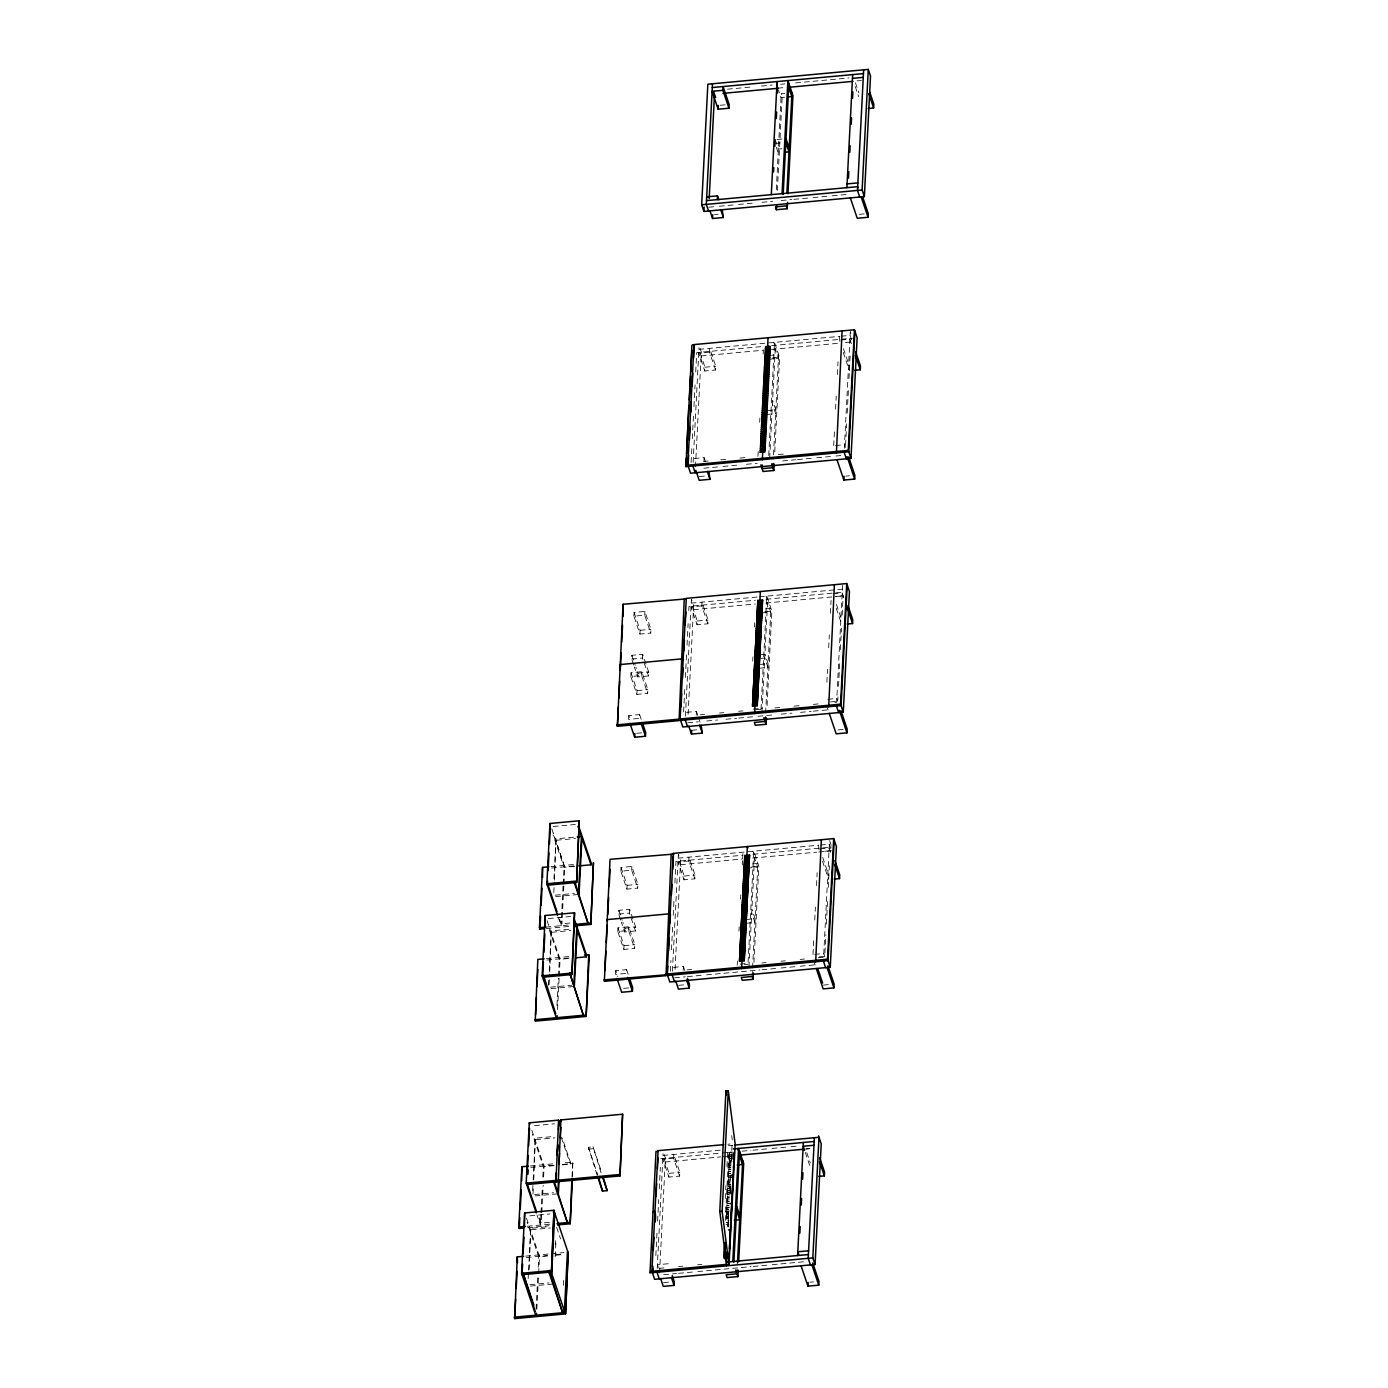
<?xml version="1.0" encoding="UTF-8"?>
<svg xmlns="http://www.w3.org/2000/svg" width="1388" height="1388" viewBox="0 0 1388 1388"><rect width="100%" height="100%" fill="white"/><g stroke="black" fill="none" stroke-linecap="round" stroke-linejoin="round"><path stroke-width="0.75" stroke-dasharray="5 3.75" d="M528.151 1278.591L528.481 1272.31M528.585 1270.211L530.719 1228.328L549.804 1226.576M532.645 1190.54L533.079 1182.16M533.183 1180.06L535.334 1138.195L554.419 1136.425M529.175 1269.534L530.719 1228.328M533.027 1194.044L533.339 1187.764M533.773 1179.384L535.334 1138.195M548.503 985.307L548.833 979.026M549.266 970.646L551.296 930.862L570.381 929.11M553.968 878.621L555.998 838.838L575.083 837.068M549.093 984.63L549.631 974.15M549.735 972.068L551.296 930.862M553.795 892.605L554.332 882.126M554.437 880.027L555.998 838.838M536.08 1309.127L537.798 1275.624M538.232 1267.244L538.856 1254.891M540.904 1214.795L540.383 1225.049L536.948 1214.934M541.008 1212.696L542.292 1187.573M542.829 1177.093L543.454 1164.74M536.861 1309.058L538.561 1275.555M538.665 1273.455L539.533 1256.695L525.826 1216.2M541.667 1214.726L541.251 1223.088L538.509 1215.003M541.788 1212.626L543.176 1185.404M543.593 1177.024L544.131 1166.562L531.118 1128.08M556.97 1005.38L558.358 978.158M558.479 976.059L559.416 957.425M563.06 886.134L561.047 925.709L558.306 917.607M563.181 884.035L564.118 865.401L553.153 832.991M557.525 1009.492L559.138 978.089M559.243 975.99L560.093 959.229L547.08 920.765M563.84 886.065L561.914 923.749L559.85 917.676M563.944 883.965L564.795 867.205L551.782 828.74M555.217 1244.828L555.426 1240.646M555.148 1256.713L556.015 1239.952M563.424 1285.444L563.875 1276.839M562.296 1164.879L570.364 1164.133L570.451 1162.259L562.227 1137.952M571.995 1177.111L572.776 1162.051L562.157 1163.023M572.585 1176.382L572.776 1162.051M597.1 1175.098L588.408 1147.269L593.04 1146.852L601.819 1172.791M601.056 1172.687L593.04 1146.852M615.769 970.628L615.578 974.393L626.387 973.404L626.578 969.622L615.769 970.628L617.799 976.597M617.781 931.522L617.972 927.757L628.764 926.75L634.819 944.655L634.628 948.42L623.837 949.409L617.781 931.522L628.573 930.533L634.628 948.42M620.679 920.053L618.666 914.085L618.857 910.32L629.649 909.331L635.721 927.219L635.513 930.984L624.721 931.99L621.356 922.048M620.852 871.213L621.043 867.448L631.852 866.459L637.907 884.347L637.717 888.112L626.908 889.118L620.852 871.213L631.661 870.224L637.717 888.112M628.799 715.583L628.608 719.366L639.417 718.359L639.608 714.594L628.799 715.583L630.152 719.574M630.811 676.494L631.002 672.712L641.794 671.723L647.849 689.61L647.658 693.393L636.866 694.382L630.811 676.494L641.603 675.488L647.658 693.393M633.709 665.026L631.696 659.057L631.887 655.292L642.679 654.286L648.734 672.191L648.543 675.956L637.751 676.945L634.385 667.003M633.882 616.185L634.073 612.42L644.882 611.414L650.937 629.319L650.746 633.084L639.937 634.073L633.882 616.185L644.691 615.179L650.746 633.084M623.837 949.409L624.027 945.644L617.972 927.757M624.721 931.99L624.912 928.225L622.9 922.257M626.908 889.118L627.098 885.336L621.043 867.448M636.866 694.382L637.057 690.617L631.002 672.712M637.751 676.945L637.942 673.18L635.93 667.212M639.937 634.073L640.128 630.308L634.073 612.42M628.573 930.533L628.764 926.75M635.513 930.984L629.458 913.096L629.649 909.331M631.661 870.224L631.852 866.459M641.603 675.488L641.794 671.723M648.543 675.956L642.488 658.051L642.679 654.286M644.691 615.179L644.882 611.414M691.085 462.43L691.866 447.352M692.3 438.729L693.514 415.047M693.948 406.424L695.058 384.892M695.718 371.967L696.707 352.587L763.088 346.462M693.133 462.412L698.979 347.729M695.475 466.836L701.322 352.153L699.101 345.56M655.83 1255.602L657.149 1229.751M657.6 1221.145L658.693 1199.596M659.248 1188.839L660.341 1167.291M670.369 971.236L670.907 960.479M671.462 949.704L672.781 923.853M673.215 915.247L674.1 898.019M674.88 882.942L675.973 861.41L742.354 855.268M683.607 711.905L684.926 686.054M685.377 677.431L686.574 653.748M687.025 645.125L688.118 623.594M688.778 610.668L689.003 606.365L755.384 600.241M657.218 1268.511L663.065 1153.81M672.399 971.218L678.368 854.383L680.606 860.976L674.984 970.819M685.429 716.191L691.398 599.338L693.636 605.931L688.014 715.774M715.566 370.006L709.511 352.118L709.702 348.336L715.757 366.241L715.566 370.006L704.774 370.995L704.965 367.23L698.91 349.342L839.445 336.364M659.56 1272.935L665.407 1158.251L663.186 1151.658M703.924 461.406L704.115 457.641L693.323 458.63M679.652 1176.104L673.596 1158.199L673.787 1154.434L679.842 1172.34L679.652 1176.104L668.86 1177.093L669.051 1173.328L662.996 1155.441L720.736 1150.097M694.833 878.812L688.778 860.924L688.969 857.159L695.041 875.047L694.833 878.812L684.041 879.819L684.232 876.054L678.177 858.148L818.712 845.188M707.863 623.785L701.808 605.879L701.998 602.114L708.054 620.02L707.863 623.785L697.071 624.774L697.262 621.009L691.207 603.121L757.484 596.996M683.191 970.229L683.399 966.464L672.59 967.453M696.221 715.184L696.429 711.419L685.62 712.408M757.917 456.426L758.247 450.024M759.67 422.299L759.878 418.031M763.157 354.027L763.365 349.759M776.308 189.809L781.218 93.811L784.81 93.482M725.282 1198.521L725.924 1185.716M726.913 1166.527L727.676 1151.589M737.202 965.25L737.41 960.982M738.937 931.105L739.162 926.837M740.567 899.112L740.793 894.844M742.32 864.967L742.528 860.699M742.649 858.565L742.979 852.18M752.73 661.139L752.955 656.871M754.465 627.012L754.69 622.744M777.384 190.503L782.173 96.64L781.218 93.811M725.247 1220.555L728.735 1152.283L732.344 1151.953M729.654 1152.717L732.153 1152.717L731.823 1159.327L731.962 1152.734L729.654 1152.717L726.202 1220.555L728.683 1220.572L728.422 1227.096M728.596 1218.699L726.375 1218.907L729.741 1152.942M727.798 1226.94L728.7 1209.052L726.774 1209.243L728.787 1209.312M730.435 1175.115L729.55 1194.235L727.538 1194.166L729.463 1193.992M731.25 1159.101L732.135 1143.851L727.902 1144.233M730.175 1186.653L729.949 1193.264L730.435 1182.888L728.127 1182.871L730.123 1182.784M728.579 1226.957L728.665 1223.99M730.348 1194.148L730.418 1190.314M732.049 1159.101L732.118 1156.152M768.726 455.438L774.504 342.368L779.605 357.427L774.591 455.559M769.681 458.266L775.458 345.178M778.321 360.325L778.512 356.56M773.515 454.882L778.633 354.599L771.45 355.276M748.097 962.11L753.771 851.174L758.872 866.251L753.962 962.248M761.023 709.216L766.801 596.146L771.902 611.206L766.991 707.203M748.947 967.072L754.725 854.002M761.977 712.027L767.755 598.957M752.14 976.493L752.47 970.091M752.574 967.957L757.917 863.423L750.717 864.082M765.17 721.448L765.499 715.046M765.603 712.912L770.947 608.378L765.551 608.881M833.702 445.687L834.587 428.458M835.576 409.078L836.235 396.153M837.346 374.604L838.005 361.695M839.289 336.382L840.052 342.975M812.986 954.493L813.75 939.416M814.739 920.036L815.398 907.11M816.508 885.579L817.168 872.653M818.556 845.188L819.319 851.798M826.884 682.237L827.543 669.311M828.653 647.78L829.313 634.854M830.406 613.305L831.065 600.397M844.32 448.463L850.289 331.611L851.954 336.555M845.57 445.357L846.68 423.826M847.218 413.051L848.432 389.369M848.988 378.594L850.202 354.894M842.585 585.389L836.617 702.241L831.221 702.727M819.336 956.818L824.732 956.332L825.843 934.783M826.381 924.026L827.595 900.326M828.254 887.4L829.365 865.869M830.562 701.946L837.762 701.287L837.988 696.984M838.526 686.21L839.74 662.527M840.399 649.601L841.51 628.07M842.169 615.144L843.158 595.764L835.958 596.424M730.314 1179.019L728.388 1179.332M728.232 1218.456L726.375 1218.907M728.422 1214.639L726.479 1214.899L728.648 1214.899M727.867 1226.072L728.7 1216.808L726.392 1216.79L728.388 1216.842M728.006 1224.372L725.993 1224.32M731.476 1156.534L729.463 1156.482L731.719 1156.499M731.91 1158.373L729.446 1158.598M730.331 1188.527L727.833 1188.51L729.845 1188.44M727.486 89.196L753.025 86.837M761.544 86.056L772.196 85.067M780.715 84.286L784.966 83.887M795.619 82.898L848.918 77.988M777.835 88.155L785.035 87.496M857.021 80.851L861.445 80.573M784.619 97.247L781.028 97.576L778.477 90.047M720.129 105.28L725.542 104.777M777.002 139.511L782.398 139.008M775.007 143.45L782.207 142.773M781.999 148.759L778.39 149.089L775.84 141.559M708.73 207.211L717.249 206.43M719.383 206.222L736.542 204.643M738.537 204.452L753.563 203.082M761.96 202.301L772.717 201.312M781.132 200.531L791.854 199.542M793.901 199.352L810.991 197.773M813.073 197.582L830.145 196.003M832.245 195.812L849.283 194.233M714.542 214.585L718.151 214.238M859.241 214.342L864.637 213.839M841.093 336.208L850.098 335.393L852.163 341.5M771.589 345.681L852.51 338.204M709.511 352.118L698.719 353.107L704.774 370.995M840.902 339.991L849.89 339.158L852.128 345.751M701.131 355.935L762.984 350.227M771.398 349.446L837.432 343.357M845.448 342.472L852.319 341.986M772.405 358.087L779.605 357.427M767.651 359.371L778.442 358.382L775.267 348.961M704.965 367.23L715.757 366.241M766.818 410.709L775.823 409.876L772.63 400.473M766.627 414.492L775.632 413.659L772.439 404.238M835.507 445.513L844.511 444.681L845.466 447.509M703.768 461.423L708.036 461.024M720.806 459.844L727.191 459.272M739.978 458.092L746.362 457.502M778.304 454.553L784.688 453.963M703.872 468.207L721.049 466.628M723.044 466.437L738.069 465.067M746.466 464.286L757.206 463.297M782.659 460.937L795.498 459.758M797.562 459.567L814.635 457.988M816.734 457.797L833.789 456.218M835.906 456.027L842.29 455.438M699.379 476.535L706.579 475.876M845.865 476.119L849.473 475.789M759.34 596.823L842.395 589.171M766.02 599.252L842.69 592.19M701.808 605.879L691.016 606.886L697.071 624.774M833.199 593.769L842.204 592.936L844.425 599.529M693.445 609.714L755.28 604.006M765.829 603.034L842.499 595.955M764.701 611.865L771.902 611.206M761.752 612.976L770.756 612.16L767.564 602.739M697.262 621.009L708.054 620.02M640.128 630.308L650.937 629.319M631.696 659.057L642.488 658.051M761.335 654.581L764.927 654.251L768.119 663.655L757.327 664.661M761.144 658.346L764.736 658.016L767.928 667.437L758.924 668.27M637.942 673.18L648.734 672.191M637.057 690.617L647.849 689.61M827.803 699.292L836.808 698.459L837.762 701.287M753.164 709.095L762.168 708.262M700.333 714.803L704.601 714.421M719.505 713.033L723.755 712.651M738.659 711.281L742.927 710.882M755.697 709.702L762.081 709.112M774.868 707.932L781.253 707.342M794.023 706.162L800.408 705.572M813.195 704.393L819.579 703.803M687.667 722.784L698.303 721.795M706.822 721.014L717.596 720.008M725.993 719.244L736.75 718.255M738.763 718.064L755.887 716.486M757.935 716.295L772.908 714.907M781.357 714.126L792.045 713.137M800.512 712.356L811.199 711.385M813.299 711.177L830.336 709.615M636.658 733.315L645.663 732.482M691.675 730.314L697.071 729.81M838.161 729.897L843.574 729.411M553.118 826.519L575.309 824.472M556.467 840.243L575.569 838.491M551.019 866.615L574.511 864.446M551.487 868.021L574.823 865.869M574.892 866.286L564.031 867.274L553.066 834.882M820.36 845.032L829.365 844.199L831.03 849.144M753.007 854.297L831.794 847.027M688.778 860.924L677.986 861.913L684.041 879.819M820.169 848.797L829.174 847.964L831.395 854.557M824.732 851.295L830.128 850.792M680.415 864.741L742.25 859.033M752.799 858.062L816.699 852.163M818.816 851.972L831.603 850.792M751.671 866.91L758.872 866.251M746.918 868.177L757.727 867.188L754.534 857.767M684.232 876.054L695.041 875.047M627.098 885.336L637.907 884.347M555.217 895.173L574.32 893.421M555.703 896.596L579.039 894.445M548.416 918.561L570.607 916.496M618.666 914.085L629.458 913.096M569.982 923.003L561.134 923.818L559.086 917.746M545.814 927.115L571.422 924.738M546.282 928.52L571.735 926.178M551.765 932.285L570.867 930.515M624.912 928.225L635.721 927.219M746.085 919.533L755.089 918.7L751.897 909.279M745.894 923.298L754.899 922.465L751.706 913.044M624.027 945.644L634.819 944.655M546.317 958.64L569.809 956.471M546.785 960.045L570.121 957.894M568.16 958.501L559.329 959.316L548.364 926.906M814.773 954.337L823.778 953.504L824.732 956.332M740.151 964.14L747.351 963.463M687.303 969.848L691.571 969.449M744.402 964.573L747.993 964.244M761.839 962.977L766.089 962.578M780.993 961.207L785.261 960.808M800.165 959.438L804.415 959.039M818.191 957.772L823.587 957.269L829.556 840.434L831.221 845.379M550.516 987.198L571.735 985.254M551.001 988.62L574.337 986.469M674.637 977.811L685.273 976.84M687.407 976.631L704.566 975.053M706.579 974.862L759.878 969.952M761.943 969.761L779.015 968.182M781.097 967.991L798.169 966.412M800.269 966.221L817.306 964.643M623.628 988.36L630.829 987.683M678.645 985.341L685.846 984.682M823.344 985.116L828.74 984.613M534.467 1125.685L554.627 1123.829M535.803 1139.6L554.888 1137.848M588.321 1149.16L592.936 1148.726M728.37 1145.655L732.604 1145.256M530.337 1165.955L553.847 1163.786M530.823 1167.377L554.159 1165.209M562.643 1164.428L573.244 1163.456M554.228 1165.625L543.367 1166.631L532.402 1134.239M660.792 1158.685L720.771 1153.15M722.905 1152.942L731.424 1152.161M742.077 1151.19L750.839 1150.374M752.955 1150.184L769.941 1148.605M772.058 1148.414L789.026 1146.852M791.056 1146.661L799.627 1145.863M673.596 1158.199L662.805 1159.206L668.86 1177.093M729.567 1154.59L732.066 1154.608M732.153 1155.718L728.544 1156.048L730.452 1161.704M805.942 1148.9L809.534 1148.57M665.216 1162.034L720.684 1156.915M722.714 1156.725L731.32 1155.926M805.769 1149.056L810.019 1148.657M729.377 1158.373L731.372 1158.286M731.198 1160.073L729.273 1160.247L731.285 1160.316M731.112 1161.964L729.186 1162.138L731.181 1162.19M731.008 1163.838L729.082 1164.012L731.094 1164.081M730.921 1165.729L728.978 1165.903L730.99 1165.955M669.051 1173.328L679.842 1172.34M730.817 1167.603L728.891 1167.794L730.903 1167.846M730.73 1169.494L728.787 1169.668L730.799 1169.737M730.626 1171.385L728.7 1171.559L730.713 1171.611M730.522 1173.259L728.596 1173.45L730.609 1173.502M730.504 1175.376L728.579 1175.567M534.554 1194.53L553.656 1192.76M535.039 1195.936L558.375 1193.784M730.522 1181.015L728.214 1180.98L730.227 1181.032M730.522 1184.762L728.023 1184.745L730.036 1184.814M730.418 1186.653L727.919 1186.636L729.932 1186.688M730.227 1190.418L727.728 1190.401L730.539 1190.384M730.14 1192.292L727.642 1192.292L729.949 1192.309M729.446 1196.109L727.52 1196.283M529.852 1215.836L550.03 1213.962M729.273 1197.757L727.347 1197.948L729.359 1198M729.255 1199.874L727.329 1200.065M729.082 1201.54L727.156 1201.713L729.168 1201.765M728.995 1203.413L727.069 1203.587L729.064 1203.656M728.891 1205.305L726.965 1205.478L728.978 1205.53M549.318 1222.36L540.47 1223.175L537.729 1215.073M728.804 1207.178L726.948 1207.595M729.515 1207.23L725.924 1207.56L728.474 1215.09M527.266 1226.263L550.758 1224.095M527.735 1227.669L548.954 1225.725M729.325 1210.995L725.716 1211.325L728.908 1220.746M531.205 1229.751L550.29 1227.981M726.098 1222.446L728.735 1222.394L726.184 1222.672M525.74 1256.105L549.232 1253.937M551.192 1253.746L563.927 1252.583M526.226 1257.511L547.427 1255.55M555.911 1254.769L564.396 1253.989M547.601 1255.966L538.752 1256.782L527.11 1222.342M555.668 1255.22L563.736 1254.474M668.201 1263.739L657.409 1264.728L658.745 1268.719M659.022 1268.337L666.205 1267.678M678.506 1266.533L682.775 1266.151M697.678 1264.763L701.929 1264.381M529.956 1284.663L549.041 1282.911M530.424 1286.086L553.76 1283.935M663.707 1274.705L676.476 1273.525M678.611 1273.334L695.77 1271.738M697.782 1271.564L751.082 1266.637M753.146 1266.446L770.219 1264.867M772.301 1264.676L806.376 1261.536M663.464 1282.633L668.86 1282.13M809.95 1282.217L813.559 1281.887M855.424 82.76L858.877 92.961M855.234 86.524L858.686 96.726M776.291 147.215L778.2 152.853M843.436 348.631L849.647 366.987M843.245 352.396L849.456 370.769M773.723 342.437L774.678 345.248M836.426 604.439L841.267 618.736M836.235 608.222L841.753 624.531M826.502 705.278L828.584 711.385M766.02 596.215L766.974 599.026M704.115 457.641L705.468 461.614M822.702 857.437L828.931 875.811M822.511 861.202L828.74 879.576M813.472 960.305L815.554 966.43M752.99 851.243L753.962 854.071M696.429 711.419L697.765 715.393M698.442 717.388L700.454 723.356M806.827 1152.682L810.28 1162.884M805.266 1152.37L810.089 1166.649M631.887 655.292L635.253 665.234M639.608 714.594L641.62 720.563M683.399 966.464L684.735 970.438M728.735 1152.283L731.927 1161.704M728.683 1211.186L726.757 1211.36M618.857 910.32L622.223 920.261M626.578 969.622L628.591 975.591M588.408 1147.269L597.864 1175.22M561.255 1137.258L570.364 1164.133M556.657 1227.391L560.561 1238.911M731.719 1135.644L732.274 1139.912M730.348 1176.955L728.405 1177.215L730.383 1176.885M728.527 1212.748L726.583 1213.008L728.561 1212.696"/><path stroke-width="1.5" d="M565.558 1313.898L568.16 1252.184L565.558 1313.898L514.653 1318.6L517.256 1256.886L523.623 1256.296M523.502 1228.068L519.251 1228.449L518.782 1227.044L521.853 1166.735L528.221 1166.146M514.653 1318.6L515.642 1299.22M516.197 1288.446L517.082 1271.217M517.516 1262.612L517.256 1256.886M519.251 1228.449L519.806 1217.692M520.257 1209.069L521.246 1189.69M521.68 1181.084L521.853 1166.735M536.636 1313.239L535.768 1315.199L521.593 1273.282L524.664 1212.973L553.986 1210.267L551.504 1272.9L564.43 1311.07L562.105 1311.296L549.162 1272.917L551.504 1272.9M536.271 1212.904L526.191 1183.131L529.279 1122.84L558.583 1120.133L558.844 1125.859M584.487 955.118L588.738 954.718L589.206 956.141L586.135 1016.432L535.23 1021.134L537.833 959.42L544.183 958.83M544.165 928.711L539.932 929.11L539.446 927.687L542.534 867.396L548.885 866.806M522.617 1263.93L522.062 1274.687L551.383 1271.998L553.986 1210.267M523.12 1253.971L523.987 1237.211M524.49 1227.304L524.664 1212.973M526.763 1182.663L526.677 1184.554L620.002 1175.931L622.605 1114.217L560.891 1119.925L558.288 1181.639M527.197 1174.3L528.151 1155.441M528.654 1145.794L529.539 1128.218M535.56 1014.68L536.427 997.452M536.983 986.677L537.867 969.449M539.932 929.11L540.591 916.184M541.129 905.41L542.014 888.181M542.569 877.424L542.534 867.396M527.961 1174.213L528.186 1170.032M557.213 1015.773L556.345 1017.734L542.153 975.816L545.241 915.507L574.545 912.801L571.943 974.532L542.639 977.221L543.402 962.162M557.612 915.577L546.855 883.792L549.943 823.483L579.247 820.776L576.645 882.49L547.34 885.197L547.549 880.894M543.905 952.307L544.842 934.159M545.276 925.536L545.241 915.507M548.069 870.762L548.989 852.891M549.422 844.286L550.325 826.78M549.162 1270.315L562.765 1312.701L562.869 1310.81M556.414 1173.224L555.981 1181.847L558.583 1120.133M556.258 1172.721L555.807 1181.344L558.132 1181.136M557.126 1155.493L557.681 1144.736M558.444 1129.659L558.861 1120.845L561.203 1120.827M557.525 1151.693L557.855 1145.239M554.749 1213.095L551.678 1273.403L549.353 1273.611M559 1163.89L559.555 1153.133M560.318 1138.056L560.873 1127.282M557.889 1192.379L558.531 1179.817M558.375 1193.784L559.017 1181.223M571.943 974.532L574.545 912.801M576.645 882.49L579.247 820.776M573.851 985.046L576.749 928.52M578.553 893.022L581.451 836.496L577.2 836.877M574.337 986.469L577.217 929.925M579.039 894.445L581.919 837.901M564.43 1311.07L567.501 1250.779L554.575 1212.591L553.187 1212.002M557.438 1224.927L570.173 1223.765L571.891 1179.28M570.173 1223.765L572.481 1178.533M576.246 957.755L586.326 956.818L586.43 954.927L574.077 918.492M578.917 865.904L591.028 864.793L591.115 862.902L578.779 826.45M586.135 1016.432L588.738 954.718M590.837 924.408L593.439 862.694L590.837 924.408L575.985 925.779M671.185 854.314L666.067 975.643L604.353 981.333L610.043 859.311L673.51 854.106M684.249 598.905L679.096 720.598L617.382 726.288L623.073 604.266L686.435 598.887M604.908 970.559L605.897 951.179M606.33 942.556L607.215 925.328M607.771 914.571L608.638 897.342M609.193 886.568L610.078 869.339M617.382 726.288L618.371 706.908M618.805 698.303L619.69 681.057M620.245 670.3L621.13 653.071M621.668 642.297L622.553 625.068M622.986 616.446L623.073 604.266M603.173 1176.781L607.129 1190.644L602.496 1191.078L598.54 1177.215M642.974 724.536L645.663 732.482L645.472 736.265L634.663 737.254L634.871 733.489M620.002 1175.931L622.605 1114.217M616.931 978.366L621.651 992.281L632.442 991.292L632.633 987.527L629.267 977.586M854.904 331.194L848.745 451.794L685.932 466.611L691.901 345.317L692.838 344.692L694.226 345.282L693.566 358.208M685.932 466.611L686.366 458.005M686.592 453.703L688.812 405.626L691.155 405.591M689.333 399.848L690.547 376.165M690.773 371.845L691.866 350.314M687.823 465.188L693.983 344.588L854.435 329.771L857.142 337.787L850.983 458.387L690.547 473.204L687.823 465.188L848.276 450.389L850.983 458.387M688.621 455.125L688.066 465.9L685.759 466.108M689.385 440.048L690.044 427.122M690.825 412.062L691.363 401.288M692.144 386.211L692.803 373.285M701.686 204.817L707.845 84.2L868.281 69.4L870.519 75.993L864.36 196.593L703.907 211.41L701.686 204.817L862.121 190L864.36 196.593M703.907 211.41L704.132 207.107M652.325 1272.501L650.018 1272.709L655.986 1151.415L658.311 1151.381M712.478 83.783L706.301 204.383L708.539 210.976M818.521 1135.87L821.228 1143.886L815.068 1264.485L654.633 1279.285L651.909 1271.287L658.068 1150.669L723.669 1144.632M667.108 974.012L673.267 853.394L833.702 838.595L836.409 846.593L830.25 967.21L669.814 982.01L667.108 974.012L827.543 959.195L830.25 967.21M680.137 718.967L686.297 598.367L846.732 583.55L849.439 591.566L843.279 712.165L682.844 726.982L680.137 718.967L840.573 704.167L843.279 712.165M652.481 1265.526C654.824 1274.444 651.041 1269.552 650.018 1272.709M653.262 1250.449L653.922 1237.541M654.685 1222.464C656.125 1221.076 655.899 1206.953 653.089 1212.401M656.004 1196.612L656.663 1183.686M657.444 1168.609L657.981 1157.852M667.784 966.1L667.333 974.706L603.884 979.911M668.548 951.023L669.207 938.097M669.988 923.02L670.421 914.414L669.328 913.807L606.955 919.619L607.441 921.025M671.41 895.017L671.966 884.26M672.729 869.183L673.388 856.257M681.022 706.752L681.682 693.827M682.462 678.749L683.017 667.992M683.885 650.764L684.44 639.989M685.204 624.912L685.863 611.987M709.181 198.553L714.369 96.83M722.211 209.779L723.356 217.517L712.565 218.506L712.755 214.741M728.943 108.212L722.888 90.324L723.079 86.559L729.134 104.447L728.943 108.212L718.134 109.218L718.342 105.436M717.301 199.629L717.492 195.847L706.7 196.853M701.131 725.334L702.293 733.09L691.484 734.079L691.675 730.314M695.822 470.359L699.188 480.3L709.979 479.311L708.834 471.556M660.584 1278.452L663.273 1286.398L674.065 1285.409L674.256 1281.627L672.243 1275.659M675.765 981.16L678.454 989.124L689.263 988.117L689.454 984.352L687.424 978.384M771.294 194.632L777.072 81.562L777.592 92.927M719.782 1211.464L725.941 1090.847L728.284 1090.812L735.172 1144.146L729.012 1264.763L726.653 1264.798L719.782 1211.464L722.124 1211.429L729.012 1264.763M773.567 171.869L773.775 167.601M774.868 146.261L775.198 139.668M776.291 118.535L776.603 112.133M760.26 452.384L765.569 346.618L768.223 346.289L762.914 451.933L760.19 452.141M722.124 1211.429L728.284 1090.812M768.032 337.752L762.359 459.775M768.293 346.358L770.305 346.427L764.909 451.968L762.498 452.176L768.154 346.237M762.255 464.911L762.064 468.676L772.873 467.669L773.081 463.401M768.379 346.601L762.914 451.933M787.516 202.318L787.187 208.721L776.395 209.709L776.621 205.441M724.345 1258.482C728.509 1218.82 719.799 1267.018 726.583 1257.32M739.526 961.207L744.853 855.424L739.526 961.207L744.194 960.774L749.503 855.008L744.194 960.774M752.556 706.162L757.883 600.397L752.556 706.162L757.206 705.746L762.533 599.98L757.206 705.746M726.445 1265.873L726.479 1252.41M760.346 591.531L754.656 713.553M741.765 960.999L746.779 855.234L749.572 855.251M754.794 705.954L759.809 600.189L762.602 600.206M742.181 960.756L747.542 855.147L741.383 960.791M755.211 705.711L760.572 600.119L754.447 705.798M782.086 193.643L787.864 80.573L792.964 95.633L787.95 193.782M729.012 1255.932L728.995 1258.066L727.069 1258.222M783.162 194.337L788.835 83.401M728.995 1258.066L734.321 1152.3L733.627 1167.603M786.892 193.088L792.01 92.823M732.812 1261.519L738.59 1148.449L743.69 1163.526L738.676 1261.657M760.798 464.911L763.018 471.504L773.827 470.497L774.157 464.095M733.87 1262.213L739.544 1151.277M737.149 1270.003L736.959 1273.768L726.15 1274.774L727.104 1277.585L737.913 1276.596L738.243 1270.194M737.496 1263.097L742.736 1160.698M765.361 717.683L765.17 721.448L754.361 722.454L755.332 725.282L766.124 724.276L766.454 717.874M753.094 979.321L752.14 976.493L741.331 977.482L742.302 980.31L753.094 979.321L753.424 972.919M846.888 187.658L852.666 74.588M848.484 178.098L848.814 171.644M849.803 152.264L850.133 145.792M851.226 124.261L851.555 117.807M852.544 98.409L852.874 91.955M842.1 330.917L836.409 452.939M797.597 1255.55L803.374 1142.48M799.852 1233.065L800.182 1226.61M801.275 1205.062L801.605 1198.607M802.594 1179.227L802.923 1172.756M821.366 839.723L815.676 961.745M834.396 584.695L828.705 706.718M863.648 69.834L857.489 190.434L859.727 197.027M848.658 456.93L854.869 475.303L854.678 479.068L843.869 480.057L844.06 476.292M848.276 450.389L854.435 329.771M862.121 190L868.281 69.4M814.374 1137.709L808.215 1258.326L810.436 1264.919M812.743 1263.028L818.955 1281.384L818.764 1285.167L807.955 1286.156L808.163 1282.391M827.543 959.195L833.702 838.595M840.573 704.167L846.732 583.55M815.068 1264.485L812.83 1257.892L818.989 1137.293L734.72 1145.065M834.188 840L828.029 960.617L667.576 975.417M847.218 584.973L841.059 705.572L680.606 720.389M854.852 370.266L860.265 369.763L860.456 365.998L855.615 351.719M850.341 197.859L857.246 218.28L868.055 217.274L868.246 213.509L862.711 197.183M868.229 108.472L873.625 107.969L873.833 104.204L869.686 91.955M818.937 1176.365L824.351 1175.862L824.541 1172.097L819.701 1157.8M816.248 968.477L823.153 988.881L833.945 987.874L834.136 984.109L827.925 965.753M834.136 879.072L839.532 878.587L839.723 874.804L834.882 860.525M829.278 713.432L836.183 733.836L846.975 732.847L847.166 729.082L840.955 710.708M847.166 624.045L852.562 623.542L852.753 619.777L847.912 605.48M767.495 354.183L769.837 353.732M769.941 351.858L767.234 352.014L768.085 352.257M767.391 350.435L768.189 350.366M769.455 361.279L764.805 361.695M769.559 359.388L766.853 359.544L767.703 359.787M769.75 355.623L767.044 355.779L767.894 356.022M766.523 367.404L767.321 367.334M768.032 348.492L765.482 348.509M768.779 374.465L766.072 374.621L766.922 374.864M768.883 372.574L766.176 372.73L767.026 372.99M766.627 371.151L768.969 370.7M766.419 369.295L767.217 369.208M765.1 356.039L767.408 356.074M768.501 380.121L765.846 380.59M768.588 378.23L763.938 378.646M768.692 376.356L765.985 376.512L766.835 376.755M767.616 359.613L764.892 359.804M768.206 385.777L765.499 385.933L766.35 386.176M765.968 384.337L768.31 383.886M767.234 367.143L769.16 366.918M767.165 365.46L764.615 365.46M767.911 391.433L765.204 391.589L766.055 391.832M768.015 389.542L765.309 389.698L766.159 389.941M764.233 373.008L766.54 373.025M765.1 401.288L767.443 400.854M764.979 397.558L765.777 397.488M767.72 395.198L763.07 395.615M766.402 382.099L763.747 382.429M767.148 406.493L764.441 406.649L765.291 406.91M767.234 404.619L764.528 404.776L765.395 405.018M767.338 402.728L764.632 402.884L765.482 403.145M766.766 414.04L764.059 414.197L764.909 414.439M766.957 410.275L764.25 410.432L765.1 410.675M764.701 408.835L767.044 408.384M766.384 421.57L763.66 421.726L764.528 421.987M766.471 419.697L763.764 419.853L764.615 420.096M765.69 397.298L767.633 397.072M766.089 427.226L763.383 427.383L764.233 427.643M766.176 425.353L764.25 425.613M763.643 423.947L764.424 423.861M765.014 410.536L762.307 410.692M763.053 435.242L763.851 435.173M765.898 430.991L763.244 431.477M765.985 429.118L761.335 429.534M764.215 412.635L762.203 412.583M765.413 440.43L762.706 440.586L763.556 440.829M765.517 438.539L763.539 438.868M765.118 446.069L760.468 446.502M765.222 444.195L762.515 444.351L763.365 444.594M764.146 427.504L761.439 427.643M764.927 449.851L762.22 450.007L763.07 450.25M760.763 440.846L763.07 440.863M763.279 444.455L760.572 444.611M762.151 607.51L759.427 607.666L760.294 607.927M762.342 603.745L759.618 603.901L760.485 604.144M762.428 601.854L759.722 602.01L760.572 602.271M761.752 615.058L759.045 615.214L759.895 615.457M761.856 613.166L757.206 613.583M759.305 611.761L760.104 611.692M762.047 609.401L759.34 609.558L760.19 609.8M761.474 620.696L758.768 620.852L759.618 621.113M761.561 618.822L758.924 619.291M761.665 616.931L758.958 617.087L759.809 617.348M761.092 628.244L758.369 628.4L759.236 628.643M761.179 626.352L759.201 626.682M758.733 623.073L759.514 622.986M760.086 606.053L757.588 606.053M760.798 633.9L756.148 634.316M760.884 632.008L758.178 632.165L759.045 632.425M759.826 615.318L757.102 615.474M757.761 641.915L758.559 641.846M757.865 640.024L758.646 639.955M760.607 637.665L757.9 637.821L758.75 638.064M758.056 636.259L758.75 635.93M759.427 622.865L761.37 622.587M760.121 647.086L757.414 647.242L758.264 647.485M760.225 645.194L757.501 645.368L758.369 645.611M760.312 643.321L758.369 643.598M759.062 630.343L756.339 630.551M759.149 628.521L756.425 628.66M757.189 653.21L757.987 653.141M759.93 650.851L755.28 651.284M760.017 648.977L757.38 649.445M758.958 632.286L756.234 632.425M759.548 658.398L756.842 658.554L757.692 658.797M757.293 656.958L759.635 656.507M758.577 639.764L760.503 639.556M759.062 667.819L754.413 668.235M759.253 664.054L754.604 664.47M759.357 662.163L756.634 662.319L757.501 662.562M758.282 645.42L755.558 645.628M758.681 675.349L755.974 675.505L756.824 675.765M758.768 673.475L756.13 673.943M756.217 672.07L757.015 671.983M758.958 669.693L756.252 669.866L757.119 670.109M757.9 652.967L759.826 652.742M758.386 681.005L753.736 681.421M758.577 677.24L755.87 677.396L756.72 677.639M757.414 662.388L754.69 662.579M757.293 660.705L754.794 660.705M754.899 658.814L757.206 658.849M758.004 688.552L755.298 688.708L756.148 688.951M758.108 686.661L755.384 686.817L756.252 687.06M755.645 683.364L756.443 683.295M757.709 694.208L755.003 694.364L755.853 694.607M757.813 692.317L755.107 692.473L755.957 692.716M757.327 701.738L754.621 701.894L755.471 702.137M757.432 699.847L754.725 700.003L755.575 700.263M757.518 697.973L752.869 698.39M754.968 696.568L755.766 696.498M756.356 683.122L758.299 682.896M757.241 703.629L754.586 704.098M753.25 690.842L755.94 690.565M756.234 684.909L753.545 685.204M749.121 862.555L746.397 862.711L747.264 862.954M749.399 856.899L746.692 857.055L747.542 857.298M748.826 868.194L746.883 868.472M746.276 866.789L747.074 866.719M746.38 864.915L747.16 864.845M748.531 873.85L745.894 874.336M748.635 871.976L743.985 872.393M748.722 870.085L746.015 870.241L746.883 870.484M745.807 881.848L748.149 881.397M748.253 879.506L745.547 879.662L746.397 879.923M745.703 878.101L746.484 878.031M747.074 864.655L749.017 864.429M747.212 859.189L744.662 859.207M747.768 888.927L743.118 889.344M747.872 887.053L745.148 887.21L746.015 887.453M748.063 883.271L745.339 883.427L746.206 883.688M746.796 870.363L744.072 870.502M744.731 896.943L745.529 896.874M744.836 895.069L745.616 895M746.345 876.158L743.794 876.158M747.091 902.131L744.384 902.287L745.235 902.53M747.195 900.239L744.489 900.396L745.339 900.639M744.94 898.799L747.282 898.348M743.395 883.705L745.72 883.722M746.796 907.769L744.159 908.255M746.9 905.896L742.25 906.312M747.004 904.004L744.28 904.161L745.148 904.421M745.929 887.262L743.205 887.47M746.518 913.425L743.812 913.582L744.662 913.842M744.263 912.003L746.605 911.552M745.547 894.809L747.473 894.583M745.477 893.126L742.927 893.126M746.033 922.846L741.383 923.28M746.224 919.082L743.517 919.238L744.367 919.498M746.328 917.208L743.621 917.364L744.471 917.607M742.528 900.656L744.853 900.691M745.738 928.503L743.101 928.988M743.291 925.223L744.089 925.137M744.714 909.747L742.06 910.077M743.014 936.501L745.356 936.05M745.46 934.159L742.754 934.315L743.604 934.558M745.547 932.268L742.84 932.441L743.69 932.684M745.651 930.394L742.944 930.55L743.794 930.793M745.078 941.706L742.354 941.862L743.222 942.105M745.269 937.924L742.563 938.08L743.413 938.34M744.003 924.963L745.946 924.738M744.679 949.236L741.973 949.392L742.84 949.635M744.783 947.345L742.077 947.501L742.927 947.761M741.192 927.045L743.777 926.664M744.298 956.783L741.591 956.939L742.441 957.182M744.402 954.892L741.695 955.048L742.545 955.291M744.489 953.001L742.545 953.278M741.938 951.595L742.736 951.526M743.326 938.201L740.602 938.357M744.211 958.657L741.556 959.143M742.875 943.996L740.325 943.996M742.528 940.283L740.515 940.231M742.459 955.152L739.752 955.308M770.028 349.967L768.067 350.106M767.408 348.301L770.132 348.076M769.264 365.044L767.304 365.374M769.368 363.153L766.714 363.639M769.073 368.809L767.113 368.948M765.968 376.564L764.042 376.773M767.824 393.307L765.17 393.793M766.28 423.461L764.32 423.6M765.708 434.774L763.73 434.912M765.031 447.96L762.376 448.445M762.238 605.636L759.6 606.105M761.943 611.275L759.982 611.414M760.589 600.189L757.952 600.622M760.693 635.773L758.768 635.999M760.416 641.429L758.438 641.568M759.167 665.928L757.223 666.153M758.872 671.584L756.911 671.723M757.9 690.426L755.263 690.912M757.622 696.082L755.662 696.221M746.588 858.999L749.312 858.773M748.93 866.32L746.952 866.459M747.559 855.234L744.922 855.667M748.34 877.632L746.38 877.771M745.72 875.949L748.444 875.741M747.577 892.71L745.599 893.022M747.664 890.818L745.026 891.287M747.386 896.475L745.425 896.613M744.28 904.23L742.337 904.421M743.482 921.441L744.28 921.372M743.205 927.097L745.842 926.629M744.87 945.471L742.233 945.939M742.25 943.805L744.974 943.58M744.593 951.127L742.632 951.266M767.252 363.569L764.701 363.569M764.649 414.457L762.116 414.457M763.782 431.425L761.249 431.425M760.329 602.271L757.779 602.271M759.462 619.239L756.911 619.239M755.992 687.077L753.441 687.077M755.315 700.281L752.764 700.281M755.124 704.046L752.574 704.046M747.299 857.316L744.749 857.316M746.432 874.284L743.881 874.284M742.962 942.122L740.411 942.122M742.094 959.073L739.544 959.073M767.928 350.383L765.378 350.383M767.842 352.274L765.291 352.274M766.679 374.881L764.129 374.881M765.135 405.036L762.585 405.036M763.608 435.19L761.058 435.19M763.504 437.064L760.954 437.081M759.566 617.348L757.015 617.348M758.507 638.081L755.957 638.081M758.022 647.502L755.471 647.502M757.64 655.049L755.089 655.049M757.05 666.344L754.499 666.344M756.772 672L754.222 672M755.228 702.154L752.678 702.154M746.241 878.049L743.69 878.049M746.154 879.923L743.586 879.923M745.287 896.891L742.736 896.891M744.992 902.547L742.441 902.547M743.447 932.701L740.897 932.701M742.198 957.2L739.648 957.2M767.738 354.148L765.187 354.148M767.547 357.931L764.996 357.931M767.061 367.352L764.51 367.352M766.957 369.225L764.424 369.225M766.87 371.117L764.32 371.117M766.193 384.303L763.643 384.303M766.003 388.067L763.452 388.067M765.812 391.85L763.261 391.85M765.517 397.506L762.966 397.506M765.326 401.271L762.775 401.271M764.944 408.801L762.394 408.801M764.458 418.222L761.908 418.222M764.268 422.004L761.717 422.004M763.4 438.955L760.85 438.955M760.034 607.927L757.484 607.927M759.93 609.818L757.397 609.818M759.167 624.895L756.616 624.895M759.062 626.769L756.529 626.786M758.403 639.972L755.853 639.972M758.299 641.846L755.749 641.846M758.212 643.737L755.662 643.737M757.727 653.158L755.176 653.158M757.536 656.923L754.985 656.923M756.859 670.126L754.309 670.126M756.668 673.891L754.118 673.891M756.564 675.783L754.031 675.783M755.61 694.625L753.059 694.625M747.108 861.081L744.558 861.081M746.9 864.845L744.367 864.845M746.709 868.628L744.176 868.628M746.05 881.814L743.5 881.814M745.842 885.579L743.309 885.579M745.373 895L742.823 895M745.183 898.782L742.632 898.782M744.506 911.968L741.955 911.968M744.315 915.733L741.765 915.733M744.124 919.498L741.574 919.498M743.829 925.154L741.279 925.154M743.638 928.919L741.088 928.919M743.257 936.466L740.706 936.466M742.771 945.887L740.22 945.887M742.58 949.652L740.03 949.652M742.389 953.417L739.839 953.417M680.363 719.678L678.038 719.695L680.536 720.181M665.65 974.168L665.199 975.434L667.507 975.209M765.864 389.976L763.365 389.959M764.996 406.927L762.498 406.927M764.129 423.895L761.63 423.878M762.88 448.393L760.381 448.376M758.542 636.207L756.044 636.207M755.662 692.751L753.164 692.733M746.761 866.754L744.263 866.737M745.512 891.252L743.014 891.235M744.176 917.624L741.678 917.624M743.309 934.592L740.81 934.575M742.441 951.561L739.943 951.543M712.27 87.548L863.457 73.599M722.888 90.324L712.079 91.313L718.134 109.218M852.475 78.37L863.267 77.364M723.027 93.36L778.477 88.242M789.043 87.27L852.926 81.371M788.228 96.917L791.819 96.587L788.627 87.166M785.4 152.194L788.991 151.865L785.816 142.444M847.079 183.893L857.888 182.904M706.509 200.618L857.68 186.669L858.079 187.848M766.332 380.555L763.834 380.538M766.055 386.211L763.556 386.194M765.378 399.397L762.88 399.38M765.187 403.162L762.689 403.145M764.51 416.348L762.012 416.348M764.32 420.13L761.821 420.113M764.025 425.786L761.526 425.769M763.643 433.316L761.144 433.299M763.157 442.737L760.659 442.72M762.775 450.285L760.277 450.267M760.173 604.179L757.674 604.162M759.305 621.13L756.807 621.13M759.219 623.021L756.72 623.004M757.865 649.411L755.367 649.393M681.699 658.884L619.985 664.574L620.471 665.997M756.425 677.674L753.927 677.656M756.13 683.33L753.632 683.312M755.853 688.986L753.354 688.969M616.897 724.883L678.611 719.192M746.952 862.989L744.454 862.972M546.855 883.792L576.176 881.085M744.645 908.203L742.146 908.203M539.446 927.687L545.814 927.115M575.5 924.373L590.351 923.003M744.35 913.859L741.869 913.859M743.482 930.828L741.001 930.81M742.632 947.778L740.134 947.778M543.506 975.278L555.755 1013.813M542.153 975.816L571.474 973.109M534.744 1019.729L585.649 1015.027M733.176 1148.952L814.183 1141.474M813.993 1145.256L803.184 1146.245L804.572 1150.322M739.752 1155.146L803.652 1149.247M526.191 1183.131L555.512 1180.442M557.82 1180.216L619.534 1174.526M737.132 1164.966L742.528 1164.463L739.353 1155.059M518.782 1227.044L525.15 1226.454M556.97 1223.522L569.687 1222.342M734.304 1220.243L739.717 1219.757L736.525 1210.336M726.566 1252.653L724.553 1252.583M522.929 1272.744L535.178 1311.278M521.593 1273.282L550.897 1270.575M726.67 1256.383L724.363 1256.366M808.597 1250.779L797.788 1251.785L798.742 1254.596M727.416 1262.022L808.406 1254.544M651.909 1271.287L725.959 1264.451M652.395 1272.692L812.83 1257.892M514.167 1317.195L565.09 1312.493M767.304 357.948L769.646 357.497M766.003 382.446L768.397 381.995M765.708 388.102L768.102 387.651M765.135 399.414L767.529 398.963M764.458 412.6L766.853 412.149M764.268 416.365L766.662 415.932M764.163 418.256L766.575 417.805M763.4 433.334L765.794 432.883M763.209 437.099L765.603 436.647M762.914 442.755L765.326 442.304M758.889 624.912L761.283 624.479M758.577 630.568L760.988 630.135M757.397 655.067L759.739 654.633M757.05 660.723L759.444 660.272M755.783 685.221L758.195 684.77M746.571 861.15L749.208 860.664M745.616 885.613L747.959 885.162M744.298 910.112L746.709 909.66M744.02 915.768L746.414 915.317M742.823 940.266L745.165 939.815M731.303 1175.306L733.228 1175.15L732.274 1193.992M731.216 1177.197L733.055 1176.798M729.862 1203.587L731.788 1203.413L730.834 1222.255M728.509 1229.959L730.435 1229.785L729.481 1248.645M765.239 393.689L763.174 393.724M759.375 611.674L757.293 611.709M753.823 679.547L758.49 679.131M755.037 696.464L752.973 696.498M741.47 921.389L746.137 920.973M726.41 1254.336L724.467 1254.474M683.451 659.369L681.144 659.578M868.801 93.69L873.625 107.969M861.133 196.87L868.055 217.274M786.007 138.679L789.199 148.1M855.424 355.484L860.265 369.763M787.187 208.721L786.233 205.892L775.441 206.881L776.395 209.709M847.079 456.617L854.678 479.068M844.13 452.228L846.35 458.821M713.623 91.521L715.635 97.49M836.964 459.654L843.869 480.057M717.492 195.847L718.845 199.837M720.667 209.571L723.356 217.517M847.027 607.215L852.562 623.542M709.858 210.56L712.565 218.506M771.589 463.904L773.827 470.497M839.376 710.396L846.975 732.847M836.426 706.006L838.647 712.599M707.29 471.347L709.979 479.311M834.691 864.29L839.532 878.587M692.942 466.177L695.162 472.77M763.886 717.683L766.124 724.276M827.04 967.471L833.945 987.874M823.396 961.034L825.617 967.627M817.81 968.789L822.65 983.068M747.785 847.981L747.317 846.559L741.626 968.581M699.587 725.126L702.293 733.09M688.795 726.132L691.484 734.079M685.238 719.956L687.476 726.549M819.51 1161.582L824.351 1175.862M641.429 724.328L645.472 736.265M629.961 723.339L634.663 737.254M673.267 853.394L673.735 854.817M811.859 1264.763L818.764 1285.167M801.05 1265.752L807.955 1286.156M686.557 980.171L689.263 988.117M737.809 1148.535L738.763 1151.346M672.208 974.983L674.447 981.576M736.716 1206.554L739.908 1215.975M735.675 1270.003L737.913 1276.596M577.998 826.328L591.028 864.793M627.723 977.378L632.442 991.292M575.118 882.855L588.044 923.211L574.337 882.716M549.943 823.483L550.411 824.906M573.99 920.383L586.326 956.818M548.121 885.336L557.022 911.673M671.376 1277.446L674.065 1285.409M657.027 1272.275L659.248 1278.869M602.392 1176.677L607.129 1190.644M597.777 1177.093L602.496 1191.078M560.891 1119.925L561.377 1121.331M554.454 1182.212L567.38 1222.568L553.673 1182.055M529.279 1122.84L529.748 1124.245M527.457 1184.693L536.358 1211.013M523.623 1274.757L533.894 1305.136M725.941 1090.847L726.479 1095.115M569.722 972.849L583.342 1015.235L569.722 972.849"/></g></svg>
